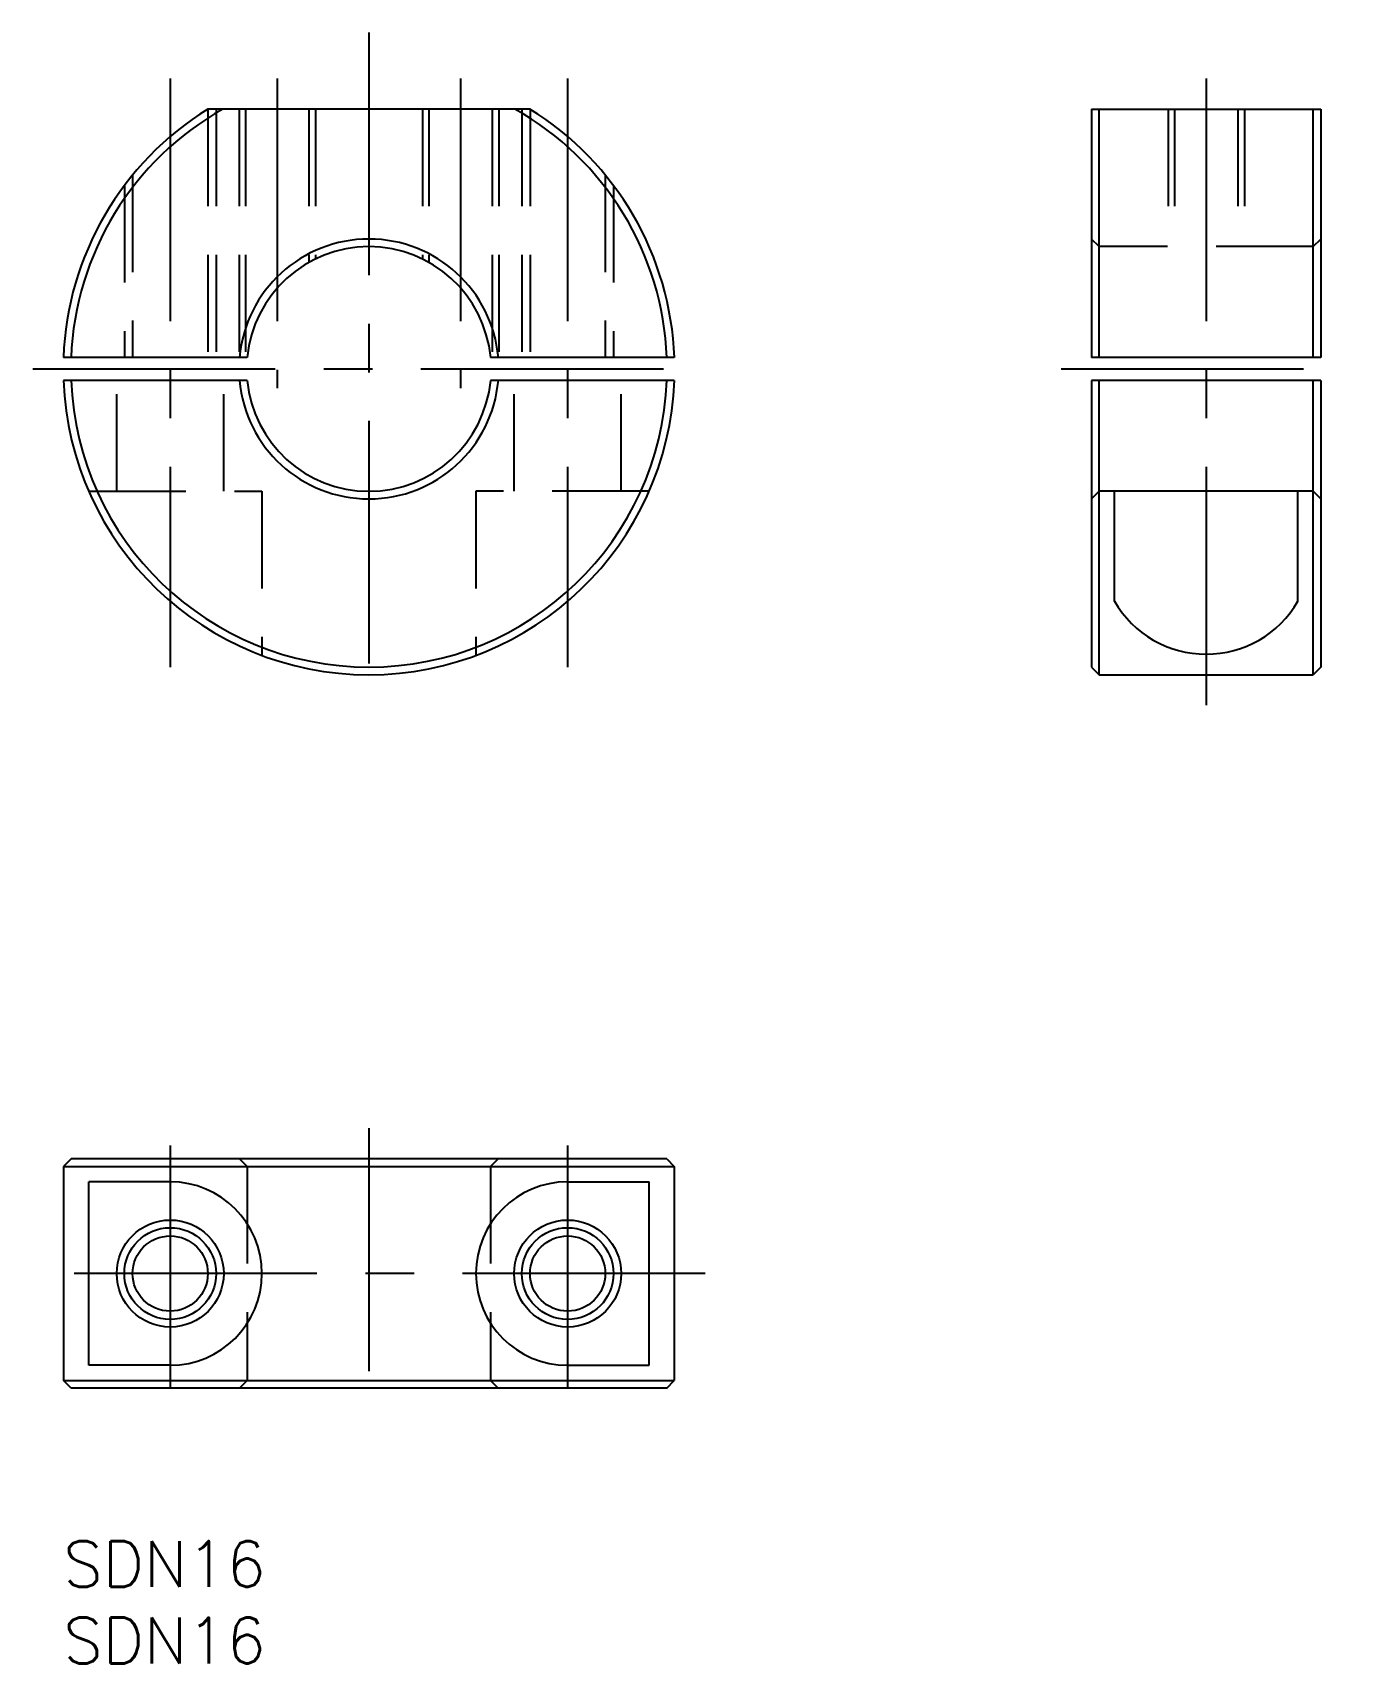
# Model space of a CAD drawing. Extents: x -2 to 84, y -8 to 99.
import ezdxf

# ---------------------------------------------------------------- set-up
doc = ezdxf.new("R2010")
doc.units = 0
doc.header["$LTSCALE"] = 0.5
doc.linetypes.add('CENTER', pattern=[50.8, 31.75, -6.35, 6.35, -6.35])
doc.linetypes.add('DASHED', pattern=[19.05, 12.7, -6.35])
for name, color, linetype in [('MSM_CENTER', 1, 'CENTER'), ('MSM_CONTINUOUS', 7, 'CONTINUOUS'), ('MSM_DASHED', 4, 'DASHED'), ('MSM_NARROW', 5, 'CONTINUOUS'), ('MSM_PART_NUMBER', 7, 'CONTINUOUS')]:
    doc.layers.add(name, color=color, linetype=linetype)
doc.styles.get("Standard").update_dxf_attribs({"font": 'txt.shx', "height": 3, "bigfont": 'bigfont.shx'})

# ---------------------------------------------------------------- blocks, each defined once
blk = doc.blocks.new('*U34')
at = {"layer": 'MSM_PART_NUMBER'}
blk.add_text('SDN16', height=3, dxfattribs=at).set_placement((0, -3))
blk = doc.blocks.new('*U35')
at = {"layer": 'MSM_PART_NUMBER'}
blk.add_text('SDN16', height=3, dxfattribs=at).set_placement((0, -8))

msp = doc.modelspace()

# ---------------------------------------------------------------- linework, layer by layer
at = {"layer": 'MSM_CENTER'}
for p, q in [((19.99, 98.67), (19.99, 54.67)), ((6.99, 95.67), (6.99, 57.17)), ((13.99, 95.67), (13.99, 75.42)), ((25.99, 95.67), (25.99, 75.42)), ((32.99, 95.67), (32.99, 57.17)), ((74.77, 95.67), (74.77, 54.67)), ((-2.01, 76.67), (41.99, 76.67)), ((65.27, 76.67), (84.27, 76.67)), ((19.99, 27), (19.99, 8)), ((6.99, 25.88), (6.99, 9.12)), ((32.99, 25.88), (32.99, 9.12)), ((41.99, 17.5), (-2.01, 17.5))]:
    msp.add_line(p, q, dxfattribs=at)
at = {"layer": 'MSM_CONTINUOUS'}
for p, q in [((30.52, 93.67), (9.45, 93.67)), ((67.27, 93.67), (67.27, 77.42)), ((67.27, 93.67), (82.27, 93.67)), ((67.77, 77.42), (67.77, 93.67)), ((81.77, 77.42), (81.77, 93.67)), ((82.27, 93.67), (82.27, 77.42)), ((12.02, 77.42), (0, 77.42)), ((39.97, 77.42), (27.95, 77.42)), ((82.27, 77.42), (67.27, 77.42)), ((12.02, 75.92), (0, 75.92)), ((39.97, 75.92), (27.95, 75.92)), ((67.27, 75.92), (67.27, 57.17)), ((82.27, 75.92), (67.27, 75.92)), ((67.77, 56.67), (67.77, 75.92)), ((81.77, 56.67), (81.77, 75.92)), ((82.27, 75.92), (82.27, 57.17)), ((80.77, 68.67), (68.77, 68.67)), ((68.77, 61.47), (68.77, 68.67)), ((80.77, 61.47), (80.77, 68.67)), ((67.27, 57.17), (67.77, 56.67)), ((67.77, 56.67), (81.77, 56.67)), ((82.27, 57.17), (81.77, 56.67)), ((0.5, 25), (0, 24.5)), ((39.47, 25), (0.5, 25)), ((39.47, 25), (39.97, 24.5)), ((0, 24.5), (39.97, 24.5)), ((0, 24.5), (0, 10.5)), ((1.66, 11.5), (1.66, 23.5)), ((6.99, 23.5), (1.66, 23.5)), ((32.99, 23.5), (38.32, 23.5)), ((38.32, 11.5), (38.32, 23.5)), ((39.97, 24.5), (39.97, 10.5)), ((6.99, 11.5), (1.66, 11.5)), ((32.99, 11.5), (38.32, 11.5)), ((0, 10.5), (39.97, 10.5)), ((0.5, 10), (0, 10.5)), ((39.47, 10), (0.5, 10)), ((39.47, 10), (39.97, 10.5))]:
    msp.add_line(p, q, dxfattribs=at)
for centre, radius in [((6.99, 17.5), 3.5), ((32.99, 17.5), 3.5), ((6.99, 17.5), 2.46), ((32.99, 17.5), 2.46)]:
    msp.add_circle(centre, radius, dxfattribs=at)
for centre, radius, start, end in [((19.99, 76.67), 20, 121.7883, 177.8509), ((19.99, 76.67), 19.5, 119.3321, 177.7958), ((19.99, 76.67), 19.5, 2.2042, 60.6679), ((19.99, 76.67), 20, 2.1491, 58.2117), ((19.99, 76.67), 8.5, 5.0621, 174.9379), ((19.99, 76.67), 8, 5.3794, 174.6206), ((19.99, 76.67), 20, 182.1491, 357.8509), ((19.99, 76.67), 19.5, 182.2042, 357.7958), ((19.99, 76.67), 8.5, 185.0621, 354.9379), ((19.99, 76.67), 8, 185.3794, 354.6206), ((74.77, 64.94), 6.93, 210, 330), ((6.99, 17.5), 6, 270, 90), ((32.99, 17.5), 6, 90, 270)]:
    msp.add_arc(centre, radius, start, end, dxfattribs=at)
at = {"layer": 'MSM_DASHED'}
for p, q in [((9.44, 93.67), (9.44, 77.42)), ((9.99, 93.67), (9.99, 77.42)), ((11.49, 93.67), (11.49, 77.42)), ((11.92, 93.67), (11.92, 77.42)), ((16.05, 93.67), (16.05, 83.64)), ((16.49, 93.67), (16.49, 83.86)), ((23.49, 93.67), (23.49, 83.86)), ((23.92, 93.67), (23.92, 83.64)), ((28.05, 93.67), (28.05, 77.42)), ((28.49, 93.67), (28.49, 77.42)), ((29.99, 93.67), (29.99, 77.42)), ((30.53, 93.67), (30.53, 77.42)), ((72.27, 93.67), (72.27, 84.67)), ((72.7, 93.67), (72.7, 84.67)), ((76.84, 93.67), (76.84, 84.67)), ((77.27, 93.67), (77.27, 84.67)), ((3.99, 88.67), (3.99, 77.42)), ((4.53, 89.36), (4.53, 77.42)), ((35.44, 89.36), (35.44, 77.42)), ((35.99, 88.67), (35.99, 77.42)), ((67.77, 84.67), (67.27, 85.17)), ((81.77, 84.67), (67.77, 84.67)), ((81.77, 84.67), (82.27, 85.17)), ((3.49, 68.67), (3.49, 75.92)), ((10.49, 68.67), (10.49, 75.92)), ((29.49, 68.67), (29.49, 75.92)), ((36.49, 68.67), (36.49, 75.92)), ((1.66, 68.67), (12.99, 68.67)), ((12.99, 68.67), (12.99, 57.94)), ((38.32, 68.67), (26.99, 68.67)), ((26.99, 68.67), (26.99, 57.94)), ((67.77, 68.67), (67.27, 68.17)), ((68.77, 68.67), (67.77, 68.67)), ((81.77, 68.67), (80.77, 68.67)), ((81.77, 68.67), (82.27, 68.17)), ((11.52, 25), (12.02, 24.5)), ((28.45, 25), (27.95, 24.5)), ((12.02, 24.5), (12.02, 10.5)), ((27.95, 24.5), (27.95, 10.5)), ((11.52, 10), (12.02, 10.5)), ((28.45, 10), (27.95, 10.5))]:
    msp.add_line(p, q, dxfattribs=at)
at = {"layer": 'MSM_NARROW'}
for centre in [(6.99, 17.5), (32.99, 17.5)]:
    msp.add_circle(centre, 3, dxfattribs=at)

# ---------------------------------------------------------------- block references
at = {"layer": 'MSM_CONTINUOUS'}
for name in ['*U34', '*U35']:
    msp.add_blockref(name, (0, 0), dxfattribs=at)

doc.saveas('drawing.dxf')
